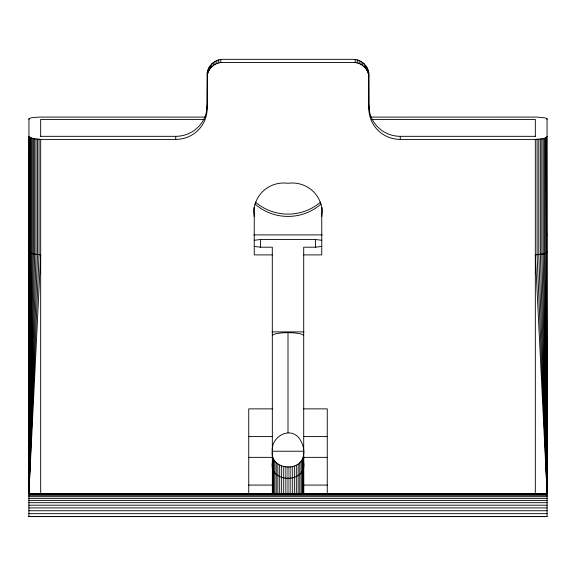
<?xml version="1.0" encoding="UTF-8"?>
<svg xmlns="http://www.w3.org/2000/svg" width="576" height="576" viewBox="0 0 576 576"><rect width="100%" height="100%" fill="white"/><g stroke="black" fill="none" stroke-linecap="round" stroke-linejoin="round"><path stroke-width="0.86" d="M28.901 136.325C31.716 139.378 36.857 138.744 40.68 139.406L175.723 139.406A31.406 30.794 0 0 0 207.13 108.605L207.266 75.802C206.251 67.075 214.222 59.112 222.833 59.335L353.167 59.335C361.447 59.148 369.029 66.384 368.87 74.736L368.87 108.605A31.406 30.794 0 0 0 400.277 139.406L535.32 139.406C539.158 138.852 544.313 139.622 547.193 136.678L547.099 136.325M29.088 447.919L28.901 471.262L29.081 467.669M29.095 455.983L28.901 471.262L29.095 465.876M29.095 460.469L28.901 471.262L28.944 234.266L28.901 234.893M29.088 463.19L28.901 471.262L29.088 464.983M547.099 251.813L546.703 252.864L544.349 253.814L535.32 254.894L547.099 493.567L28.901 493.502M272.297 451.231C270.029 465.869 290.549 471.686 299.779 462.78C306.331 456.192 304.193 444.931 299.102 438.17C289.469 425.866 270.756 437.227 272.297 451.231L303.703 451.231M272.297 462.773C269.215 483.466 306.785 483.466 303.703 462.773M272.203 494.165L272.297 492.768M207.266 72.727L207.13 108.605M207.266 75.802C208.109 68.976 213.991 63.338 220.781 62.546L355.219 62.546C362.009 63.338 367.891 68.976 368.734 75.802L368.87 108.605M547.099 119.405L547.056 118.778L545.198 117.914L536.926 117.079L370.67 117.094M205.33 117.094L39.074 117.079L31.846 117.677L29.333 118.469L28.901 119.405M254.239 240.278L260.518 239.508L315.482 239.508L321.761 240.278M321.761 246.427L315.482 247.198L303.703 247.198L303.703 493.726M204.43 119.405L40.68 119.405L40.68 136.411M371.57 119.405L535.32 119.405L535.32 136.411M40.68 136.325L175.723 136.325A31.406 30.794 0 0 0 207.13 105.53M368.87 105.53A31.406 30.794 0 0 0 400.277 136.325L535.32 136.325M253.822 234.893L322.178 234.893M272.297 254.894L254.239 254.894L254.239 213.322A29.844 29.261 0 0 1 254.002 207.302M303.703 254.894L321.761 254.894L321.761 213.322A29.844 29.261 0 0 0 321.998 207.302M272.045 331.898L303.955 331.898M272.297 408.874L248.746 408.874L248.746 494.006M303.703 408.874L327.254 408.874L327.254 494.006M248.746 436.586L272.297 436.586M303.703 436.586L327.254 436.586M248.746 457.358L272.297 457.358M303.703 457.358L327.254 457.358M248.746 485.071L272.297 485.071M303.703 485.071L327.254 485.071M28.901 493.704L547.099 493.704M28.901 494.309L547.099 494.309M28.901 495.302L547.099 495.302M28.901 496.663L547.099 496.663M28.901 498.37L547.099 498.37M28.901 500.393L547.099 500.393M28.901 502.682L547.099 502.682M28.901 505.21L547.099 505.21M28.901 507.91L547.099 507.91M28.901 510.746L547.099 510.746M28.901 513.662L547.099 513.662M28.901 516.463L547.099 516.463M28.901 516.593L547.099 516.593L547.056 118.778M254.239 246.427L260.518 247.198L272.297 247.198L272.354 494.316M28.901 251.813L28.901 493.567L40.68 254.894L33.394 253.987L29.038 252.158L29.038 136.67M303.703 492.768L303.797 494.165M547.056 234.266L547.099 234.893M546.919 467.669L547.099 471.262L546.912 447.919M546.703 137.376L547.099 493.567L537.077 254.808L537.077 139.327M546.905 465.876L547.099 471.262L546.905 455.983M546.127 137.714L547.099 493.567L538.769 254.686L538.769 139.198M546.912 464.983L547.099 471.262L546.905 460.469M545.335 138.031L545.335 253.519L547.099 493.567L540.36 254.527L540.36 139.039M546.912 463.19L547.099 471.262M544.349 138.326L544.349 253.814L547.099 493.567L541.843 254.318L541.843 138.83M547.099 493.567L543.175 254.081L543.175 138.593M535.32 139.406L535.32 493.567M400.277 136.325L400.277 139.406M368.734 72.727L368.734 75.802M368.338 70.747L368.338 73.822M367.675 68.839L367.675 71.921M366.768 67.032L366.768 70.114M365.623 65.362L365.623 68.436M364.27 63.842L364.27 66.924M362.729 62.518L362.729 65.592M361.015 61.402L361.015 64.476M359.179 60.509L359.179 63.583M357.228 59.861L357.228 62.935M355.219 59.465L355.219 62.546M315.482 239.508L315.482 247.579M303.646 455.422L303.646 494.316M303.127 457.459L303.127 493.704M302.299 459.396L302.299 493.877M301.169 461.182L301.169 493.898M299.779 462.78L299.779 493.733M298.152 464.148L298.152 494.215M296.323 465.25L296.323 493.553M294.35 466.07L294.35 493.488M292.27 466.574L292.27 493.999M290.138 466.769L290.138 494.186M272.297 335.743A15.703 3.074 0 0 1 288 332.669L288 432.756M288 466.632L288 494.05M285.862 466.769L285.862 494.186M283.73 466.574L283.73 493.999M281.65 466.07L281.65 493.488M279.677 465.25L279.677 493.553M277.848 464.148L277.848 494.215M276.221 462.78L276.221 493.733M274.831 461.182L274.831 493.898M273.701 459.396L273.701 493.877M272.873 457.459L272.873 493.704M260.518 239.508L260.518 247.579M220.781 59.465L220.781 62.546M218.772 59.861L218.772 62.935M216.821 60.509L216.821 63.583M214.985 61.402L214.985 64.476M213.271 62.518L213.271 65.592M211.73 63.842L211.73 66.924M210.377 65.362L210.377 68.436M209.232 67.032L209.232 70.114M208.325 68.839L208.325 71.921M207.662 70.747L207.662 73.822M175.723 136.325L175.723 139.406M40.68 139.406L40.68 493.567M39.046 139.284L39.046 254.772L28.901 493.567L29.347 137.002M37.49 139.133L37.49 254.621L28.901 493.567L29.83 137.333M36.014 138.946L36.014 254.434L28.901 493.567L30.485 253.138L30.485 137.65M34.646 138.737L34.646 254.225L28.901 493.567L31.306 253.44L31.306 137.952M33.394 138.499L33.394 253.987L28.901 493.567L32.278 253.721L32.278 138.233M28.944 118.778L28.901 516.665M320.616 202.068A49.464 48.506 0 0 1 255.384 202.068M321.221 203.846A49.464 48.506 0 0 1 254.779 203.846M254.239 216.396A29.844 29.261 0 0 1 288 183.29A29.844 29.261 0 0 1 321.761 216.396M288 332.669A15.703 3.074 0 0 1 303.703 335.743"/></g></svg>
